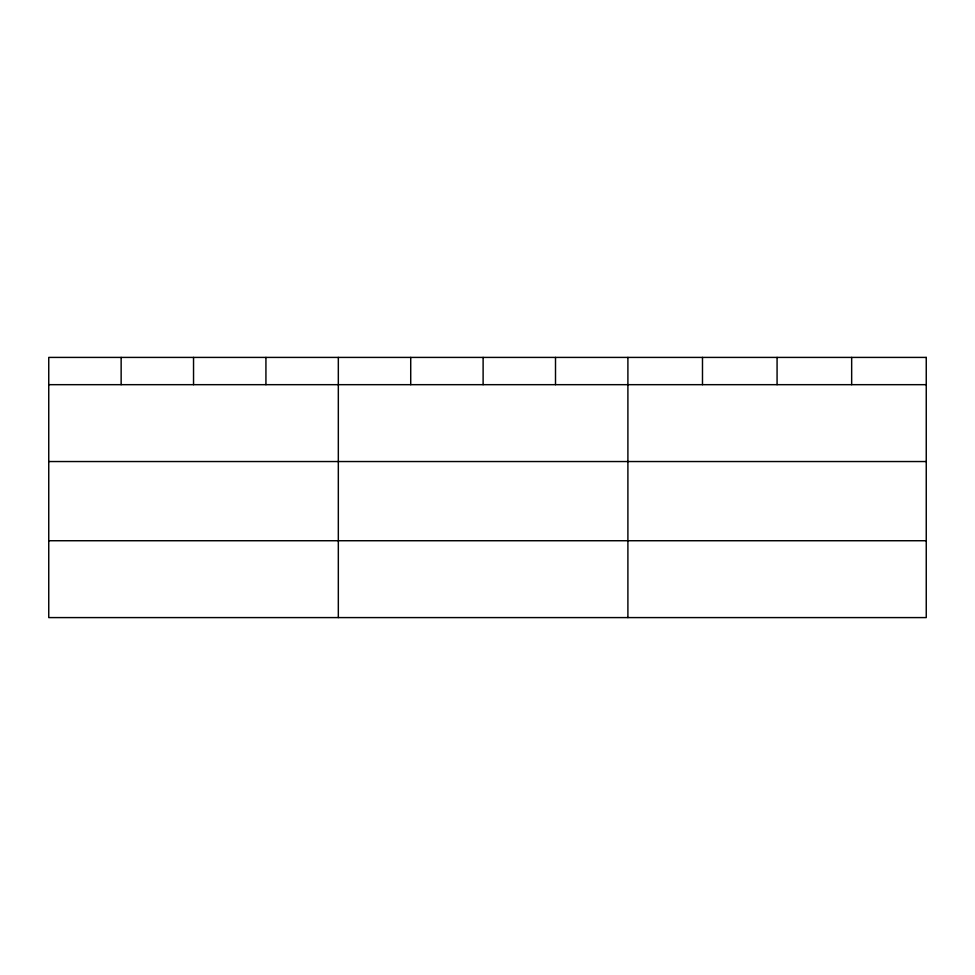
<?xml version="1.0" encoding="UTF-8"?>
<svg xmlns="http://www.w3.org/2000/svg" width="975" height="975" viewBox="0 0 975 975"><rect width="100%" height="100%" fill="white"/><g stroke="black" fill="none" stroke-linecap="round" stroke-linejoin="round"><path stroke-width="1.46" d="M48.75 384.674L926.25 384.674M48.75 461.541L926.25 461.541M48.75 540.735L926.25 540.735M851.662 357.411L851.662 384.674M777.075 357.411L777.075 384.674M702.487 357.411L702.487 384.674M627.9 357.411L627.9 617.589M555.506 357.411L555.506 384.674M483.112 357.411L483.112 384.674M410.719 357.411L410.719 384.674M338.325 357.411L338.325 617.589M265.931 357.411L265.931 384.674M193.538 357.411L193.538 384.674M121.144 357.411L121.144 384.674M926.25 357.411L48.75 357.411L48.75 617.589L926.25 617.589L926.25 357.411"/></g></svg>
